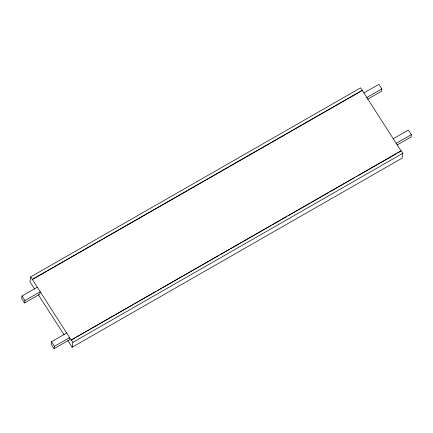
<?xml version="1.0" encoding="UTF-8"?>
<svg xmlns="http://www.w3.org/2000/svg" width="433" height="433" viewBox="0 0 433 433"><rect width="100%" height="100%" fill="white"/><g stroke="black" fill="none" stroke-linecap="round" stroke-linejoin="round"><path stroke-width="0.65" d="M37.173 287.285L22.013 295.972L21.65 298.359L24.6 302.938L39.76 294.251L40.123 291.858L24.962 300.545L24.6 302.938M397.618 153.022L401.137 151.009L360.629 87.85L30.683 276.904L29.947 281.775L34.672 289.109M75.293 337.708L71.191 340.057L30.683 276.904M66.66 333.031L51.5 341.718L51.137 344.111L54.087 348.684L69.248 339.997L69.61 337.61L54.444 346.297L54.087 348.684M71.191 340.057L401.175 150.754L402.82 153.304L402.078 158.175L72.132 347.228L67.77 340.457M72.132 347.228L72.868 342.357L71.228 339.808M363.752 93.003L378.913 84.316L381.863 88.889L381.5 91.282L367.509 99.298M393.24 138.749L408.4 130.062L411.35 134.641L410.987 137.028L396.991 145.05M32.264 279.355L362.21 90.302M32.226 279.604L362.172 90.551M366.702 97.577L381.863 88.889M396.19 143.328L411.35 134.641M76.462 337.036L114.556 315.208M115.73 314.537L132.725 304.8M133.894 304.128L156.167 291.366M157.336 290.695L161.439 288.346M162.613 287.674L200.706 265.846M201.881 265.175L218.876 255.438M220.045 254.766L229.425 249.392M230.594 248.721L242.318 242.009M243.487 241.333L268.687 226.897M269.862 226.226L271.031 225.555M272.205 224.879L286.857 216.484M288.026 215.813L310.299 203.055M311.468 202.384L328.468 192.647M329.637 191.971L354.838 177.535M356.013 176.864L357.182 176.193M358.356 175.517L396.449 153.693M72.868 342.357L402.82 153.304M38.31 294.754L64.133 334.817M22.013 295.972L24.962 300.545M51.5 341.718L54.444 346.297"/></g></svg>
